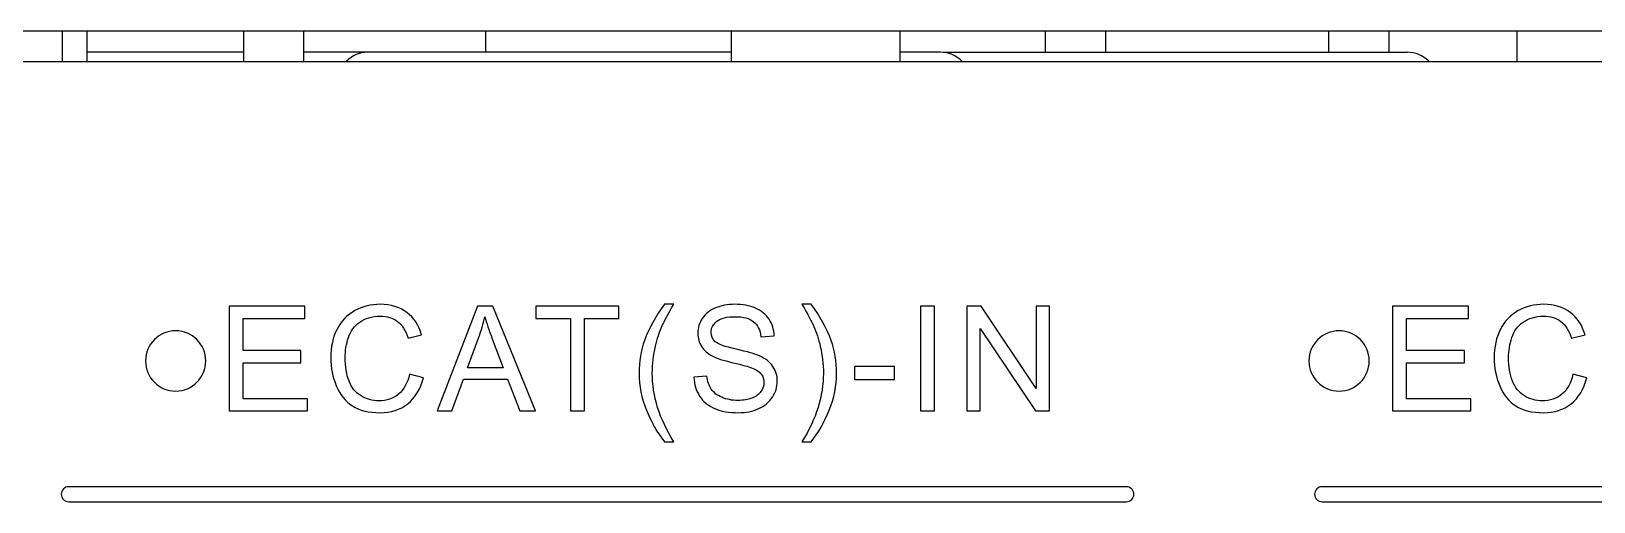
# Model space of a CAD drawing. Header units: millimetres. Extents: x 4086 to 8318, y 123 to 1549.
# Drawn here: x 7130.95 to 7156.88, y 1022.08 to 1029.89 of the extents above; entities that cross this region are included whole.
import ezdxf

# ---------------------------------------------------------------- set-up
doc = ezdxf.new("R2010")
doc.units = ezdxf.units.MM
doc.layers.add('20_ALL_FEATURES', color=7, linetype='Continuous')
doc.layers.add('layer 3', color=7, linetype='Continuous')

msp = doc.modelspace()

# ---------------------------------------------------------------- linework, layer by layer
at = {"layer": '20_ALL_FEATURES', "color": 7, "linetype": 'Continuous'}
for p, q in [((7173.949, 1029.892), (7081.449, 1029.892)), ((7131.473, 1029.392), (7131.473, 1029.892)), ((7131.873, 1029.892), (7131.873, 1029.392)), ((7134.473, 1029.892), (7134.473, 1029.392)), ((7135.473, 1029.892), (7135.473, 1029.392)), ((7138.49, 1029.892), (7138.49, 1029.542)), ((7142.573, 1029.392), (7142.573, 1029.892)), ((7145.373, 1029.392), (7145.373, 1029.892)), ((7147.78, 1029.892), (7147.78, 1029.542)), ((7148.78, 1029.892), (7148.78, 1029.542)), ((7152.48, 1029.892), (7152.48, 1029.542)), ((7153.48, 1029.892), (7153.48, 1029.542)), ((7155.607, 1029.892), (7155.607, 1029.392)), ((7134.473, 1029.542), (7131.873, 1029.542)), ((7142.573, 1029.542), (7135.473, 1029.542)), ((7146.04, 1029.542), (7145.373, 1029.542)), ((7146.085, 1029.542), (7153.787, 1029.542)), ((7080.699, 1029.392), (7174.699, 1029.392))]:
    msp.add_line(p, q, dxfattribs=at)
for centre, start, end in [((7136.54, 1029.042), 90, 135.5147), ((7146.04, 1029.042), 44.4853, 90), ((7153.787, 1029.042), 44.4853, 90)]:
    msp.add_arc(centre, 0.5, start, end, dxfattribs=at)
at = {"layer": 'layer 3'}
for points, knots in [([(7134.236, 1023.586), (7134.236, 1023.586), (7134.236, 1025.327), (7134.236, 1025.327), (7134.236, 1025.327), (7134.236, 1025.327), (7135.494, 1025.327), (7135.494, 1025.327), (7135.494, 1025.327), (7135.494, 1025.327), (7135.494, 1025.123), (7135.494, 1025.123), (7135.494, 1025.123), (7135.494, 1025.123), (7134.467, 1025.123), (7134.467, 1025.123), (7134.467, 1025.123), (7134.467, 1025.123), (7134.467, 1024.588), (7134.467, 1024.588), (7134.467, 1024.588), (7134.467, 1024.588), (7135.428, 1024.588), (7135.428, 1024.588), (7135.428, 1024.588), (7135.428, 1024.588), (7135.428, 1024.384), (7135.428, 1024.384), (7135.428, 1024.384), (7135.428, 1024.384), (7134.467, 1024.384), (7134.467, 1024.384), (7134.467, 1024.384), (7134.467, 1024.384), (7134.467, 1023.79), (7134.467, 1023.79), (7134.467, 1023.79), (7134.467, 1023.79), (7135.535, 1023.79), (7135.535, 1023.79), (7135.535, 1023.79), (7135.535, 1023.79), (7135.535, 1023.586), (7135.535, 1023.586), (7135.535, 1023.586), (7135.535, 1023.586), (7134.236, 1023.586), (7134.236, 1023.586)], [0, 0, 0, 0, 0.076923, 0.076923, 0.076923, 0.076923, 0.153846, 0.153846, 0.153846, 0.153846, 0.230769, 0.230769, 0.230769, 0.230769, 0.307692, 0.307692, 0.307692, 0.307692, 0.384615, 0.384615, 0.384615, 0.384615, 0.461538, 0.461538, 0.461538, 0.461538, 0.538462, 0.538462, 0.538462, 0.538462, 0.615385, 0.615385, 0.615385, 0.615385, 0.692308, 0.692308, 0.692308, 0.692308, 0.769231, 0.769231, 0.769231, 0.769231, 0.846154, 0.846154, 0.846154, 0.846154, 1, 1, 1, 1]), ([(7137.229, 1024.197), (7137.229, 1024.197), (7137.46, 1024.138), (7137.46, 1024.138), (7137.46, 1024.138), (7137.412, 1023.949), (7137.325, 1023.805), (7137.2, 1023.706), (7137.2, 1023.706), (7137.075, 1023.606), (7136.922, 1023.557), (7136.74, 1023.557), (7136.74, 1023.557), (7136.553, 1023.557), (7136.401, 1023.595), (7136.283, 1023.671), (7136.283, 1023.671), (7136.166, 1023.748), (7136.076, 1023.858), (7136.015, 1024.003), (7136.015, 1024.003), (7135.954, 1024.148), (7135.923, 1024.303), (7135.923, 1024.47), (7135.923, 1024.47), (7135.923, 1024.651), (7135.958, 1024.809), (7136.027, 1024.944), (7136.027, 1024.944), (7136.096, 1025.079), (7136.195, 1025.181), (7136.322, 1025.252), (7136.322, 1025.252), (7136.45, 1025.322), (7136.591, 1025.357), (7136.744, 1025.357), (7136.744, 1025.357), (7136.918, 1025.357), (7137.065, 1025.312), (7137.183, 1025.224), (7137.183, 1025.224), (7137.302, 1025.135), (7137.385, 1025.01), (7137.431, 1024.85), (7137.431, 1024.85), (7137.431, 1024.85), (7137.205, 1024.796), (7137.205, 1024.796), (7137.205, 1024.796), (7137.165, 1024.923), (7137.106, 1025.015), (7137.03, 1025.073), (7137.03, 1025.073), (7136.953, 1025.131), (7136.856, 1025.16), (7136.74, 1025.16), (7136.74, 1025.16), (7136.607, 1025.16), (7136.495, 1025.127), (7136.405, 1025.063), (7136.405, 1025.063), (7136.316, 1024.999), (7136.252, 1024.913), (7136.216, 1024.805), (7136.216, 1024.805), (7136.18, 1024.697), (7136.162, 1024.585), (7136.162, 1024.471), (7136.162, 1024.471), (7136.162, 1024.323), (7136.183, 1024.193), (7136.226, 1024.083), (7136.226, 1024.083), (7136.269, 1023.973), (7136.336, 1023.89), (7136.427, 1023.835), (7136.427, 1023.835), (7136.517, 1023.781), (7136.616, 1023.754), (7136.721, 1023.754), (7136.721, 1023.754), (7136.85, 1023.754), (7136.959, 1023.791), (7137.048, 1023.865), (7137.048, 1023.865), (7137.137, 1023.94), (7137.198, 1024.05), (7137.229, 1024.197)], [0, 0, 0, 0, 0.043478, 0.043478, 0.043478, 0.043478, 0.086957, 0.086957, 0.086957, 0.086957, 0.130435, 0.130435, 0.130435, 0.130435, 0.173913, 0.173913, 0.173913, 0.173913, 0.217391, 0.217391, 0.217391, 0.217391, 0.26087, 0.26087, 0.26087, 0.26087, 0.304348, 0.304348, 0.304348, 0.304348, 0.347826, 0.347826, 0.347826, 0.347826, 0.391304, 0.391304, 0.391304, 0.391304, 0.434783, 0.434783, 0.434783, 0.434783, 0.478261, 0.478261, 0.478261, 0.478261, 0.521739, 0.521739, 0.521739, 0.521739, 0.565217, 0.565217, 0.565217, 0.565217, 0.608696, 0.608696, 0.608696, 0.608696, 0.652174, 0.652174, 0.652174, 0.652174, 0.695652, 0.695652, 0.695652, 0.695652, 0.73913, 0.73913, 0.73913, 0.73913, 0.782609, 0.782609, 0.782609, 0.782609, 0.826087, 0.826087, 0.826087, 0.826087, 0.869565, 0.869565, 0.869565, 0.869565, 0.913043, 0.913043, 0.913043, 0.913043, 1, 1, 1, 1]), ([(7137.69, 1023.586), (7137.69, 1023.586), (7138.358, 1025.327), (7138.358, 1025.327), (7138.358, 1025.327), (7138.358, 1025.327), (7138.611, 1025.327), (7138.611, 1025.327), (7138.611, 1025.327), (7138.611, 1025.327), (7139.32, 1023.586), (7139.32, 1023.586), (7139.32, 1023.586), (7139.32, 1023.586), (7139.058, 1023.586), (7139.058, 1023.586), (7139.058, 1023.586), (7139.058, 1023.586), (7138.857, 1024.114), (7138.857, 1024.114), (7138.857, 1024.114), (7138.857, 1024.114), (7138.123, 1024.114), (7138.123, 1024.114), (7138.123, 1024.114), (7138.123, 1024.114), (7137.934, 1023.586), (7137.934, 1023.586), (7137.934, 1023.586), (7137.934, 1023.586), (7137.69, 1023.586), (7137.69, 1023.586)], [0, 0, 0, 0, 0.111111, 0.111111, 0.111111, 0.111111, 0.222222, 0.222222, 0.222222, 0.222222, 0.333333, 0.333333, 0.333333, 0.333333, 0.444444, 0.444444, 0.444444, 0.444444, 0.555556, 0.555556, 0.555556, 0.555556, 0.666667, 0.666667, 0.666667, 0.666667, 0.777778, 0.777778, 0.777778, 0.777778, 1, 1, 1, 1]), ([(7139.901, 1023.586), (7139.901, 1023.586), (7139.901, 1025.123), (7139.901, 1025.123), (7139.901, 1025.123), (7139.901, 1025.123), (7139.327, 1025.123), (7139.327, 1025.123), (7139.327, 1025.123), (7139.327, 1025.123), (7139.327, 1025.327), (7139.327, 1025.327), (7139.327, 1025.327), (7139.327, 1025.327), (7140.706, 1025.327), (7140.706, 1025.327), (7140.706, 1025.327), (7140.706, 1025.327), (7140.706, 1025.123), (7140.706, 1025.123), (7140.706, 1025.123), (7140.706, 1025.123), (7140.132, 1025.123), (7140.132, 1025.123), (7140.132, 1025.123), (7140.132, 1025.123), (7140.132, 1023.586), (7140.132, 1023.586), (7140.132, 1023.586), (7140.132, 1023.586), (7139.901, 1023.586), (7139.901, 1023.586)], [0, 0, 0, 0, 0.111111, 0.111111, 0.111111, 0.111111, 0.222222, 0.222222, 0.222222, 0.222222, 0.333333, 0.333333, 0.333333, 0.333333, 0.444444, 0.444444, 0.444444, 0.444444, 0.555556, 0.555556, 0.555556, 0.555556, 0.666667, 0.666667, 0.666667, 0.666667, 0.777778, 0.777778, 0.777778, 0.777778, 1, 1, 1, 1]), ([(7141.461, 1023.075), (7141.343, 1023.224), (7141.244, 1023.398), (7141.162, 1023.597), (7141.162, 1023.597), (7141.081, 1023.797), (7141.04, 1024.003), (7141.04, 1024.217), (7141.04, 1024.217), (7141.04, 1024.405), (7141.07, 1024.586), (7141.131, 1024.758), (7141.131, 1024.758), (7141.203, 1024.958), (7141.312, 1025.158), (7141.461, 1025.357), (7141.461, 1025.357), (7141.461, 1025.357), (7141.614, 1025.357), (7141.614, 1025.357), (7141.614, 1025.357), (7141.518, 1025.192), (7141.455, 1025.074), (7141.424, 1025.004), (7141.424, 1025.004), (7141.376, 1024.895), (7141.338, 1024.781), (7141.31, 1024.662), (7141.31, 1024.662), (7141.276, 1024.514), (7141.259, 1024.365), (7141.259, 1024.216), (7141.259, 1024.216), (7141.259, 1023.835), (7141.377, 1023.455), (7141.614, 1023.075), (7141.614, 1023.075), (7141.614, 1023.075), (7141.461, 1023.075), (7141.461, 1023.075)], [0, 0, 0, 0, 0.090909, 0.090909, 0.090909, 0.090909, 0.181818, 0.181818, 0.181818, 0.181818, 0.272727, 0.272727, 0.272727, 0.272727, 0.363636, 0.363636, 0.363636, 0.363636, 0.454545, 0.454545, 0.454545, 0.454545, 0.545455, 0.545455, 0.545455, 0.545455, 0.636364, 0.636364, 0.636364, 0.636364, 0.727273, 0.727273, 0.727273, 0.727273, 0.818182, 0.818182, 0.818182, 0.818182, 1, 1, 1, 1]), ([(7141.949, 1024.145), (7141.949, 1024.145), (7142.165, 1024.165), (7142.165, 1024.165), (7142.165, 1024.165), (7142.175, 1024.077), (7142.199, 1024.005), (7142.237, 1023.949), (7142.237, 1023.949), (7142.275, 1023.893), (7142.333, 1023.848), (7142.412, 1023.813), (7142.412, 1023.813), (7142.491, 1023.778), (7142.58, 1023.761), (7142.679, 1023.761), (7142.679, 1023.761), (7142.767, 1023.761), (7142.845, 1023.774), (7142.912, 1023.8), (7142.912, 1023.8), (7142.979, 1023.827), (7143.029, 1023.863), (7143.062, 1023.908), (7143.062, 1023.908), (7143.095, 1023.954), (7143.111, 1024.004), (7143.111, 1024.058), (7143.111, 1024.058), (7143.111, 1024.112), (7143.096, 1024.159), (7143.064, 1024.2), (7143.064, 1024.2), (7143.032, 1024.241), (7142.98, 1024.275), (7142.907, 1024.303), (7142.907, 1024.303), (7142.86, 1024.321), (7142.757, 1024.349), (7142.597, 1024.388), (7142.597, 1024.388), (7142.437, 1024.426), (7142.325, 1024.462), (7142.261, 1024.496), (7142.261, 1024.496), (7142.178, 1024.54), (7142.116, 1024.594), (7142.076, 1024.659), (7142.076, 1024.659), (7142.035, 1024.723), (7142.014, 1024.796), (7142.014, 1024.876), (7142.014, 1024.876), (7142.014, 1024.964), (7142.04, 1025.046), (7142.089, 1025.123), (7142.089, 1025.123), (7142.139, 1025.199), (7142.212, 1025.257), (7142.308, 1025.297), (7142.308, 1025.297), (7142.404, 1025.337), (7142.51, 1025.357), (7142.627, 1025.357), (7142.627, 1025.357), (7142.756, 1025.357), (7142.87, 1025.336), (7142.969, 1025.294), (7142.969, 1025.294), (7143.067, 1025.253), (7143.143, 1025.192), (7143.196, 1025.11), (7143.196, 1025.11), (7143.249, 1025.03), (7143.278, 1024.938), (7143.282, 1024.836), (7143.282, 1024.836), (7143.282, 1024.836), (7143.06, 1024.819), (7143.06, 1024.819), (7143.06, 1024.819), (7143.049, 1024.929), (7143.008, 1025.012), (7142.94, 1025.068), (7142.94, 1025.068), (7142.871, 1025.124), (7142.77, 1025.152), (7142.636, 1025.152), (7142.636, 1025.152), (7142.497, 1025.152), (7142.395, 1025.127), (7142.331, 1025.076), (7142.331, 1025.076), (7142.268, 1025.025), (7142.236, 1024.963), (7142.236, 1024.891), (7142.236, 1024.891), (7142.236, 1024.828), (7142.258, 1024.777), (7142.303, 1024.736), (7142.303, 1024.736), (7142.348, 1024.696), (7142.464, 1024.654), (7142.651, 1024.612), (7142.651, 1024.612), (7142.838, 1024.57), (7142.967, 1024.533), (7143.036, 1024.501), (7143.036, 1024.501), (7143.137, 1024.455), (7143.212, 1024.396), (7143.261, 1024.324), (7143.261, 1024.324), (7143.309, 1024.253), (7143.333, 1024.17), (7143.333, 1024.077), (7143.333, 1024.077), (7143.333, 1023.984), (7143.306, 1023.898), (7143.253, 1023.816), (7143.253, 1023.816), (7143.2, 1023.734), (7143.124, 1023.67), (7143.025, 1023.625), (7143.025, 1023.625), (7142.926, 1023.579), (7142.814, 1023.557), (7142.69, 1023.557), (7142.69, 1023.557), (7142.533, 1023.557), (7142.401, 1023.58), (7142.295, 1023.625), (7142.295, 1023.625), (7142.188, 1023.671), (7142.105, 1023.74), (7142.044, 1023.833), (7142.044, 1023.833), (7141.984, 1023.925), (7141.952, 1024.029), (7141.949, 1024.145)], [0, 0, 0, 0, 0.027778, 0.027778, 0.027778, 0.027778, 0.055556, 0.055556, 0.055556, 0.055556, 0.083333, 0.083333, 0.083333, 0.083333, 0.111111, 0.111111, 0.111111, 0.111111, 0.138889, 0.138889, 0.138889, 0.138889, 0.166667, 0.166667, 0.166667, 0.166667, 0.194444, 0.194444, 0.194444, 0.194444, 0.222222, 0.222222, 0.222222, 0.222222, 0.25, 0.25, 0.25, 0.25, 0.277778, 0.277778, 0.277778, 0.277778, 0.305556, 0.305556, 0.305556, 0.305556, 0.333333, 0.333333, 0.333333, 0.333333, 0.361111, 0.361111, 0.361111, 0.361111, 0.388889, 0.388889, 0.388889, 0.388889, 0.416667, 0.416667, 0.416667, 0.416667, 0.444444, 0.444444, 0.444444, 0.444444, 0.472222, 0.472222, 0.472222, 0.472222, 0.5, 0.5, 0.5, 0.5, 0.527778, 0.527778, 0.527778, 0.527778, 0.555556, 0.555556, 0.555556, 0.555556, 0.583333, 0.583333, 0.583333, 0.583333, 0.611111, 0.611111, 0.611111, 0.611111, 0.638889, 0.638889, 0.638889, 0.638889, 0.666667, 0.666667, 0.666667, 0.666667, 0.694444, 0.694444, 0.694444, 0.694444, 0.722222, 0.722222, 0.722222, 0.722222, 0.75, 0.75, 0.75, 0.75, 0.777778, 0.777778, 0.777778, 0.777778, 0.805556, 0.805556, 0.805556, 0.805556, 0.833333, 0.833333, 0.833333, 0.833333, 0.861111, 0.861111, 0.861111, 0.861111, 0.888889, 0.888889, 0.888889, 0.888889, 0.916667, 0.916667, 0.916667, 0.916667, 0.944444, 0.944444, 0.944444, 0.944444, 1, 1, 1, 1]), ([(7143.896, 1023.075), (7143.896, 1023.075), (7143.743, 1023.075), (7143.743, 1023.075), (7143.743, 1023.075), (7143.98, 1023.455), (7144.098, 1023.835), (7144.098, 1024.216), (7144.098, 1024.216), (7144.098, 1024.365), (7144.081, 1024.512), (7144.047, 1024.658), (7144.047, 1024.658), (7144.02, 1024.777), (7143.982, 1024.891), (7143.934, 1025.001), (7143.934, 1025.001), (7143.903, 1025.072), (7143.839, 1025.19), (7143.743, 1025.357), (7143.743, 1025.357), (7143.743, 1025.357), (7143.896, 1025.357), (7143.896, 1025.357), (7143.896, 1025.357), (7144.044, 1025.158), (7144.154, 1024.958), (7144.226, 1024.758), (7144.226, 1024.758), (7144.286, 1024.586), (7144.317, 1024.405), (7144.317, 1024.217), (7144.317, 1024.217), (7144.317, 1024.003), (7144.276, 1023.797), (7144.194, 1023.597), (7144.194, 1023.597), (7144.113, 1023.398), (7144.013, 1023.224), (7143.896, 1023.075)], [0, 0, 0, 0, 0.090909, 0.090909, 0.090909, 0.090909, 0.181818, 0.181818, 0.181818, 0.181818, 0.272727, 0.272727, 0.272727, 0.272727, 0.363636, 0.363636, 0.363636, 0.363636, 0.454545, 0.454545, 0.454545, 0.454545, 0.545455, 0.545455, 0.545455, 0.545455, 0.636364, 0.636364, 0.636364, 0.636364, 0.727273, 0.727273, 0.727273, 0.727273, 0.818182, 0.818182, 0.818182, 0.818182, 1, 1, 1, 1]), ([(7145.711, 1023.586), (7145.711, 1023.586), (7145.711, 1025.327), (7145.711, 1025.327), (7145.711, 1025.327), (7145.711, 1025.327), (7145.942, 1025.327), (7145.942, 1025.327), (7145.942, 1025.327), (7145.942, 1025.327), (7145.942, 1023.586), (7145.942, 1023.586), (7145.942, 1023.586), (7145.942, 1023.586), (7145.711, 1023.586), (7145.711, 1023.586)], [0, 0, 0, 0, 0.2, 0.2, 0.2, 0.2, 0.4, 0.4, 0.4, 0.4, 0.6, 0.6, 0.6, 0.6, 1, 1, 1, 1]), ([(7146.481, 1023.586), (7146.481, 1023.586), (7146.481, 1025.327), (7146.481, 1025.327), (7146.481, 1025.327), (7146.481, 1025.327), (7146.717, 1025.327), (7146.717, 1025.327), (7146.717, 1025.327), (7146.717, 1025.327), (7147.631, 1023.96), (7147.631, 1023.96), (7147.631, 1023.96), (7147.631, 1023.96), (7147.631, 1025.327), (7147.631, 1025.327), (7147.631, 1025.327), (7147.631, 1025.327), (7147.853, 1025.327), (7147.853, 1025.327), (7147.853, 1025.327), (7147.853, 1025.327), (7147.853, 1023.586), (7147.853, 1023.586), (7147.853, 1023.586), (7147.853, 1023.586), (7147.616, 1023.586), (7147.616, 1023.586), (7147.616, 1023.586), (7147.616, 1023.586), (7146.702, 1024.953), (7146.702, 1024.953), (7146.702, 1024.953), (7146.702, 1024.953), (7146.702, 1023.586), (7146.702, 1023.586), (7146.702, 1023.586), (7146.702, 1023.586), (7146.481, 1023.586), (7146.481, 1023.586)], [0, 0, 0, 0, 0.090909, 0.090909, 0.090909, 0.090909, 0.181818, 0.181818, 0.181818, 0.181818, 0.272727, 0.272727, 0.272727, 0.272727, 0.363636, 0.363636, 0.363636, 0.363636, 0.454545, 0.454545, 0.454545, 0.454545, 0.545455, 0.545455, 0.545455, 0.545455, 0.636364, 0.636364, 0.636364, 0.636364, 0.727273, 0.727273, 0.727273, 0.727273, 0.818182, 0.818182, 0.818182, 0.818182, 1, 1, 1, 1]), ([(7153.543, 1023.586), (7153.543, 1023.586), (7153.543, 1025.327), (7153.543, 1025.327), (7153.543, 1025.327), (7153.543, 1025.327), (7154.801, 1025.327), (7154.801, 1025.327), (7154.801, 1025.327), (7154.801, 1025.327), (7154.801, 1025.123), (7154.801, 1025.123), (7154.801, 1025.123), (7154.801, 1025.123), (7153.774, 1025.123), (7153.774, 1025.123), (7153.774, 1025.123), (7153.774, 1025.123), (7153.774, 1024.588), (7153.774, 1024.588), (7153.774, 1024.588), (7153.774, 1024.588), (7154.735, 1024.588), (7154.735, 1024.588), (7154.735, 1024.588), (7154.735, 1024.588), (7154.735, 1024.384), (7154.735, 1024.384), (7154.735, 1024.384), (7154.735, 1024.384), (7153.774, 1024.384), (7153.774, 1024.384), (7153.774, 1024.384), (7153.774, 1024.384), (7153.774, 1023.79), (7153.774, 1023.79), (7153.774, 1023.79), (7153.774, 1023.79), (7154.842, 1023.79), (7154.842, 1023.79), (7154.842, 1023.79), (7154.842, 1023.79), (7154.842, 1023.586), (7154.842, 1023.586), (7154.842, 1023.586), (7154.842, 1023.586), (7153.543, 1023.586), (7153.543, 1023.586)], [0, 0, 0, 0, 0.076923, 0.076923, 0.076923, 0.076923, 0.153846, 0.153846, 0.153846, 0.153846, 0.230769, 0.230769, 0.230769, 0.230769, 0.307692, 0.307692, 0.307692, 0.307692, 0.384615, 0.384615, 0.384615, 0.384615, 0.461538, 0.461538, 0.461538, 0.461538, 0.538462, 0.538462, 0.538462, 0.538462, 0.615385, 0.615385, 0.615385, 0.615385, 0.692308, 0.692308, 0.692308, 0.692308, 0.769231, 0.769231, 0.769231, 0.769231, 0.846154, 0.846154, 0.846154, 0.846154, 1, 1, 1, 1]), ([(7156.536, 1024.197), (7156.536, 1024.197), (7156.767, 1024.138), (7156.767, 1024.138), (7156.767, 1024.138), (7156.719, 1023.949), (7156.632, 1023.805), (7156.507, 1023.706), (7156.507, 1023.706), (7156.382, 1023.606), (7156.229, 1023.557), (7156.047, 1023.557), (7156.047, 1023.557), (7155.86, 1023.557), (7155.708, 1023.595), (7155.59, 1023.671), (7155.59, 1023.671), (7155.472, 1023.748), (7155.383, 1023.858), (7155.322, 1024.003), (7155.322, 1024.003), (7155.261, 1024.148), (7155.23, 1024.303), (7155.23, 1024.47), (7155.23, 1024.47), (7155.23, 1024.651), (7155.265, 1024.809), (7155.334, 1024.944), (7155.334, 1024.944), (7155.403, 1025.079), (7155.502, 1025.181), (7155.629, 1025.252), (7155.629, 1025.252), (7155.757, 1025.322), (7155.898, 1025.357), (7156.051, 1025.357), (7156.051, 1025.357), (7156.225, 1025.357), (7156.372, 1025.312), (7156.49, 1025.224), (7156.49, 1025.224), (7156.609, 1025.135), (7156.692, 1025.01), (7156.738, 1024.85), (7156.738, 1024.85), (7156.738, 1024.85), (7156.512, 1024.796), (7156.512, 1024.796), (7156.512, 1024.796), (7156.472, 1024.923), (7156.413, 1025.015), (7156.336, 1025.073), (7156.336, 1025.073), (7156.26, 1025.131), (7156.163, 1025.16), (7156.047, 1025.16), (7156.047, 1025.16), (7155.914, 1025.16), (7155.802, 1025.127), (7155.712, 1025.063), (7155.712, 1025.063), (7155.622, 1024.999), (7155.559, 1024.913), (7155.523, 1024.805), (7155.523, 1024.805), (7155.487, 1024.697), (7155.468, 1024.585), (7155.468, 1024.471), (7155.468, 1024.471), (7155.468, 1024.323), (7155.49, 1024.193), (7155.533, 1024.083), (7155.533, 1024.083), (7155.576, 1023.973), (7155.643, 1023.89), (7155.734, 1023.835), (7155.734, 1023.835), (7155.824, 1023.781), (7155.922, 1023.754), (7156.028, 1023.754), (7156.028, 1023.754), (7156.157, 1023.754), (7156.266, 1023.791), (7156.355, 1023.865), (7156.355, 1023.865), (7156.444, 1023.94), (7156.505, 1024.05), (7156.536, 1024.197)], [0, 0, 0, 0, 0.043478, 0.043478, 0.043478, 0.043478, 0.086957, 0.086957, 0.086957, 0.086957, 0.130435, 0.130435, 0.130435, 0.130435, 0.173913, 0.173913, 0.173913, 0.173913, 0.217391, 0.217391, 0.217391, 0.217391, 0.26087, 0.26087, 0.26087, 0.26087, 0.304348, 0.304348, 0.304348, 0.304348, 0.347826, 0.347826, 0.347826, 0.347826, 0.391304, 0.391304, 0.391304, 0.391304, 0.434783, 0.434783, 0.434783, 0.434783, 0.478261, 0.478261, 0.478261, 0.478261, 0.521739, 0.521739, 0.521739, 0.521739, 0.565217, 0.565217, 0.565217, 0.565217, 0.608696, 0.608696, 0.608696, 0.608696, 0.652174, 0.652174, 0.652174, 0.652174, 0.695652, 0.695652, 0.695652, 0.695652, 0.73913, 0.73913, 0.73913, 0.73913, 0.782609, 0.782609, 0.782609, 0.782609, 0.826087, 0.826087, 0.826087, 0.826087, 0.869565, 0.869565, 0.869565, 0.869565, 0.913043, 0.913043, 0.913043, 0.913043, 1, 1, 1, 1]), ([(7138.191, 1024.301), (7138.191, 1024.301), (7138.784, 1024.301), (7138.784, 1024.301), (7138.784, 1024.301), (7138.784, 1024.301), (7138.603, 1024.784), (7138.603, 1024.784), (7138.603, 1024.784), (7138.548, 1024.93), (7138.507, 1025.052), (7138.478, 1025.147), (7138.478, 1025.147), (7138.454, 1025.034), (7138.422, 1024.922), (7138.382, 1024.812), (7138.382, 1024.812), (7138.382, 1024.812), (7138.191, 1024.301), (7138.191, 1024.301)], [0, 0, 0, 0, 0.166667, 0.166667, 0.166667, 0.166667, 0.333333, 0.333333, 0.333333, 0.333333, 0.5, 0.5, 0.5, 0.5, 0.666667, 0.666667, 0.666667, 0.666667, 1, 1, 1, 1]), ([(7144.615, 1024.109), (7144.615, 1024.109), (7144.615, 1024.323), (7144.615, 1024.323), (7144.615, 1024.323), (7144.615, 1024.323), (7145.277, 1024.323), (7145.277, 1024.323), (7145.277, 1024.323), (7145.277, 1024.323), (7145.277, 1024.109), (7145.277, 1024.109), (7145.277, 1024.109), (7145.277, 1024.109), (7144.615, 1024.109), (7144.615, 1024.109)], [0, 0, 0, 0, 0.2, 0.2, 0.2, 0.2, 0.4, 0.4, 0.4, 0.4, 0.6, 0.6, 0.6, 0.6, 1, 1, 1, 1]), ([(7131.575, 1022.328), (7131.575, 1022.328), (7131.579, 1022.328), (7131.579, 1022.328), (7131.579, 1022.328), (7131.579, 1022.328), (7149.123, 1022.328), (7149.123, 1022.328), (7149.123, 1022.328), (7149.123, 1022.328), (7149.126, 1022.328), (7149.126, 1022.328), (7149.126, 1022.328), (7149.195, 1022.328), (7149.251, 1022.272), (7149.251, 1022.203), (7149.251, 1022.203), (7149.251, 1022.134), (7149.195, 1022.078), (7149.126, 1022.078), (7149.126, 1022.078), (7149.126, 1022.078), (7149.123, 1022.078), (7149.123, 1022.078), (7149.123, 1022.078), (7149.123, 1022.078), (7131.579, 1022.078), (7131.579, 1022.078), (7131.579, 1022.078), (7131.579, 1022.078), (7131.575, 1022.078), (7131.575, 1022.078), (7131.575, 1022.078), (7131.506, 1022.078), (7131.45, 1022.134), (7131.45, 1022.203), (7131.45, 1022.203), (7131.45, 1022.272), (7131.506, 1022.328), (7131.575, 1022.328)], [0, 0, 0, 0, 0.090909, 0.090909, 0.090909, 0.090909, 0.181818, 0.181818, 0.181818, 0.181818, 0.272727, 0.272727, 0.272727, 0.272727, 0.363636, 0.363636, 0.363636, 0.363636, 0.454545, 0.454545, 0.454545, 0.454545, 0.545455, 0.545455, 0.545455, 0.545455, 0.636364, 0.636364, 0.636364, 0.636364, 0.727273, 0.727273, 0.727273, 0.727273, 0.818182, 0.818182, 0.818182, 0.818182, 1, 1, 1, 1]), ([(7152.375, 1022.328), (7152.375, 1022.328), (7152.379, 1022.328), (7152.379, 1022.328), (7152.379, 1022.328), (7152.379, 1022.328), (7169.923, 1022.328), (7169.923, 1022.328), (7169.923, 1022.328), (7169.923, 1022.328), (7169.926, 1022.328), (7169.926, 1022.328), (7169.926, 1022.328), (7169.995, 1022.328), (7170.051, 1022.272), (7170.051, 1022.203), (7170.051, 1022.203), (7170.051, 1022.134), (7169.995, 1022.078), (7169.926, 1022.078), (7169.926, 1022.078), (7169.926, 1022.078), (7169.923, 1022.078), (7169.923, 1022.078), (7169.923, 1022.078), (7169.923, 1022.078), (7152.379, 1022.078), (7152.379, 1022.078), (7152.379, 1022.078), (7152.379, 1022.078), (7152.375, 1022.078), (7152.375, 1022.078), (7152.375, 1022.078), (7152.306, 1022.078), (7152.25, 1022.134), (7152.25, 1022.203), (7152.25, 1022.203), (7152.25, 1022.272), (7152.306, 1022.328), (7152.375, 1022.328)], [0, 0, 0, 0, 0.090909, 0.090909, 0.090909, 0.090909, 0.181818, 0.181818, 0.181818, 0.181818, 0.272727, 0.272727, 0.272727, 0.272727, 0.363636, 0.363636, 0.363636, 0.363636, 0.454545, 0.454545, 0.454545, 0.454545, 0.545455, 0.545455, 0.545455, 0.545455, 0.636364, 0.636364, 0.636364, 0.636364, 0.727273, 0.727273, 0.727273, 0.727273, 0.818182, 0.818182, 0.818182, 0.818182, 1, 1, 1, 1])]:
    msp.add_open_spline(points, degree=3, knots=knots, dxfattribs=at)
at = {"layer": 'layer 3', "color": 142}
for points in [[(7132.849, 1024.417), (7132.849, 1024.693), (7133.072, 1024.917), (7133.349, 1024.917), (7133.349, 1024.917), (7133.625, 1024.917), (7133.849, 1024.693), (7133.849, 1024.417), (7133.849, 1024.417), (7133.849, 1024.141), (7133.625, 1023.917), (7133.349, 1023.917), (7133.349, 1023.917), (7133.072, 1023.917), (7132.849, 1024.141), (7132.849, 1024.417)], [(7152.156, 1024.417), (7152.156, 1024.693), (7152.379, 1024.917), (7152.656, 1024.917), (7152.656, 1024.917), (7152.932, 1024.917), (7153.156, 1024.693), (7153.156, 1024.417), (7153.156, 1024.417), (7153.156, 1024.141), (7152.932, 1023.917), (7152.656, 1023.917), (7152.656, 1023.917), (7152.379, 1023.917), (7152.156, 1024.141), (7152.156, 1024.417)]]:
    msp.add_open_spline(points, degree=3, knots=[0, 0, 0, 0, 0.2, 0.2, 0.2, 0.2, 0.4, 0.4, 0.4, 0.4, 0.6, 0.6, 0.6, 0.6, 1, 1, 1, 1], dxfattribs=at)

doc.saveas('drawing.dxf')
